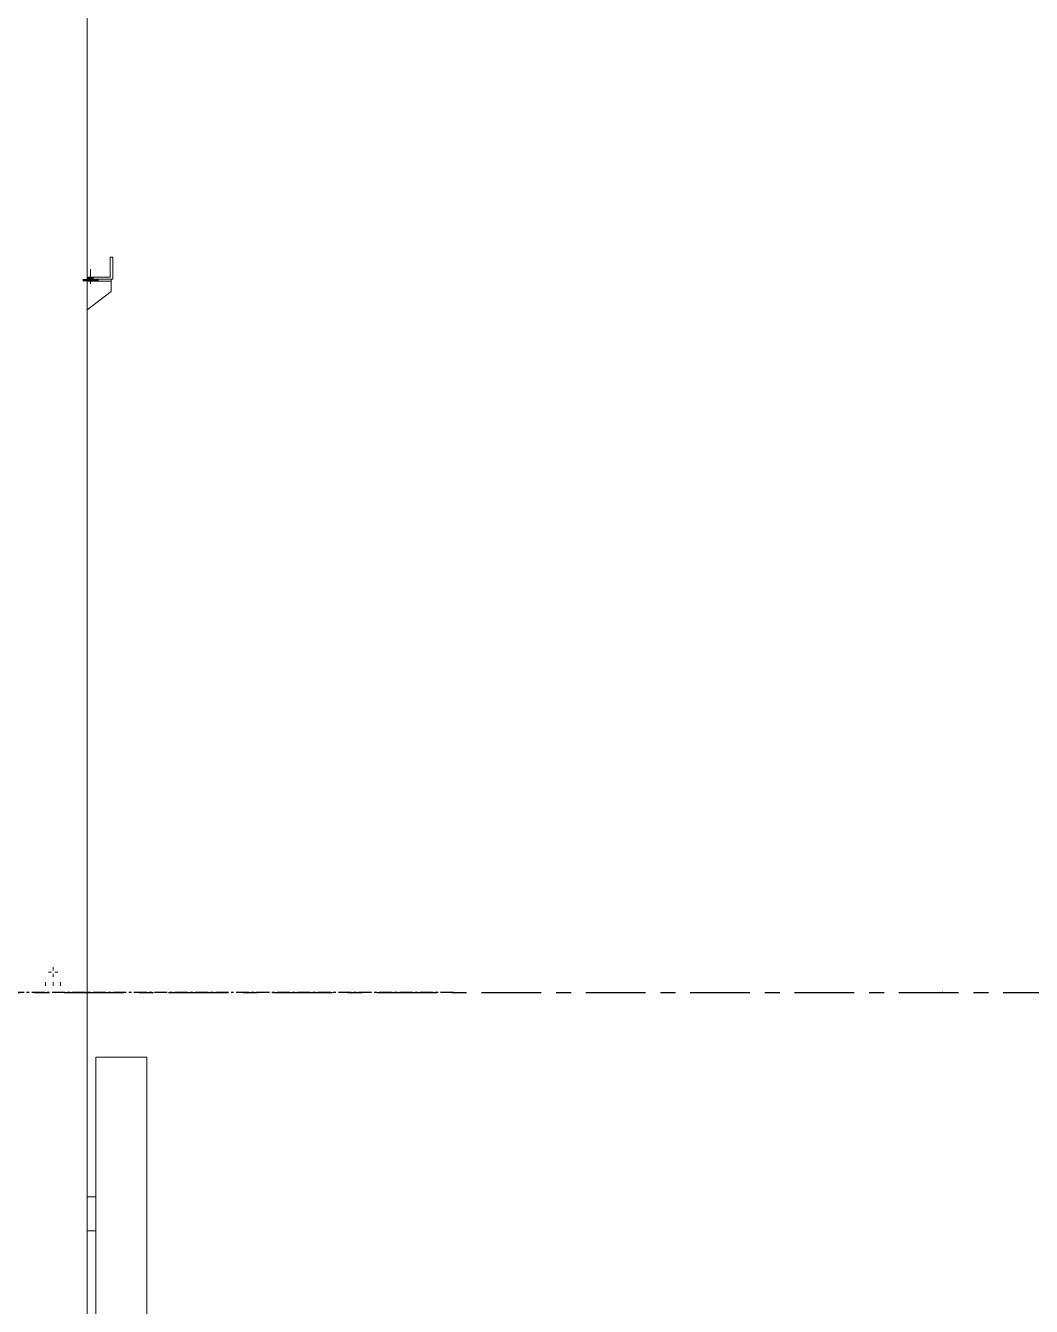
# Model space of a CAD drawing. Header units: millimetres. Extents: x -153298 to 620751, y -313239 to 250031.
# Drawn here: x 58302 to 61254, y 21404 to 25166 of the extents above; entities that cross this region are included whole.
import ezdxf

# ---------------------------------------------------------------- set-up
doc = ezdxf.new("R2010")
doc.units = ezdxf.units.MM
for name, pattern in [('CENTER', [2, 1.25, -0.25, 0.25, -0.25]), ('TA_GL_000.70000', [1.925, 0.7, -0.175, 0.175, -0.175, 0.7]), ('XKITLINE00', [0]), ('XKITLINE02', [4, 2, -2])]:
    doc.linetypes.add(name, pattern=pattern)
doc.layers.add('000 - 0_SYM_DWG_GRIDLINE_MAIN_COLOR_251', color=251, linetype='Continuous')
doc.layers.add('000 - GRID', color=251, linetype='CENTER')
doc.layers.add('Bolt', color=1, linetype='Continuous', lineweight=0)
doc.layers.add('Part', color=2, linetype='Continuous', lineweight=0)
doc.styles.add('TA', font='', dxfattribs={"height": 4.5})
doc.styles.get('TA').set_extended_font_data('Cordia New')

# ---------------------------------------------------------------- blocks, each defined once
blk = doc.blocks.new('*A12371202')
at = {"layer": 'Part', "linetype": 'XKITLINE00', "lineweight": 0}
blk.add_line((519.057888, -41.177455), (519.057888, 1.142546), dxfattribs=at)
blk = doc.blocks.new('*A12381203')
at = {"layer": 'Part', "linetype": 'XKITLINE00', "lineweight": 0}
for p, q in [((519.2579, -48.617455), (519.2579, -24.697455)), ((519.2579, -24.697455), (520.4579, -24.697455)), ((520.4579, -24.697455), (520.4579, -48.617455)), ((520.4579, -48.617455), (519.2579, -48.617455))]:
    blk.add_line(p, q, dxfattribs=at)
blk = doc.blocks.new('*A12391204')
at = {"layer": 'Part', "linetype": 'XKITLINE00', "lineweight": 0}
for p, q in [((519.65788, -5.897455), (519.59388, -5.897455)), ((519.59388, -5.897455), (519.59388, -6.369455)), ((519.65788, -6.417455), (519.65788, -5.897455)), ((519.59388, -6.369455), (519.057888, -6.369455)), ((519.057888, -6.417455), (519.65788, -6.417455))]:
    blk.add_line(p, q, dxfattribs=at)
blk = doc.blocks.new('*A17681721')
at = {"layer": 'Part', "linetype": 'XKITLINE00', "lineweight": 0}
for p, q in [((519.61788, -6.465455), (519.61788, -6.705455)), ((519.61788, -6.705455), (519.057888, -7.141004))]:
    blk.add_line(p, q, dxfattribs=at)
blk = doc.blocks.new('*A18781827')
at = {"layer": 'Part', "linetype": 'XKITLINE00', "lineweight": 0}
for p, q in [((519.057907, -27.897455), (519.06039, -27.897455)), ((519.06039, -27.977455), (519.057907, -27.977455)), ((519.06039, -27.897455), (519.06039, -27.977455))]:
    blk.add_line(p, q, dxfattribs=at)
blk = doc.blocks.new('*A18791828')
at = {"layer": 'Part', "linetype": 'XKITLINE00', "lineweight": 0}
for p, q in [((519.06039, -27.977455), (519.2579, -27.977455)), ((519.057888, -28.777455), (519.2579, -28.777455))]:
    blk.add_line(p, q, dxfattribs=at)
blk = doc.blocks.new('*A18801829')
at = {"layer": 'Bolt', "linetype": 'XKITLINE00', "lineweight": 0}
for p, q in [((518.145854, -22.697455), (518.220446, -22.697455)), ((518.257854, -22.585455), (518.257854, -22.660047)), ((518.257854, -22.809455), (518.257854, -22.734863)), ((518.369854, -22.697455), (518.295262, -22.697455))]:
    blk.add_line(p, q, dxfattribs=at)
blk = doc.blocks.new('*A18811830')
at = {"layer": 'Bolt', "linetype": 'XKITLINE02', "lineweight": 0}
for p, q in [((518.08188, -22.937455), (518.08188, -23.017455)), ((518.08188, -22.937455), (518.08188, -23.017455)), ((518.25788, -22.937455), (518.25788, -23.017455)), ((518.25788, -22.937455), (518.25788, -23.017455)), ((518.43388, -22.937455), (518.43388, -23.017455)), ((518.43388, -22.937455), (518.43388, -23.017455))]:
    blk.add_line(p, q, dxfattribs=at)
blk = doc.blocks.new('*A18851834')
at = {"layer": 'Bolt'}
for points in [[(518.962, -6.465), (518.962, -6.417), (519.314, -6.417), (519.314, -6.465)], [(518.962, -6.465), (518.962, -6.417), (519.314, -6.417), (519.314, -6.465)], [(519.082, -6.417), (519.082, -6.369), (519.194, -6.369), (519.194, -6.417)], [(519.082, -6.417), (519.082, -6.369), (519.194, -6.369), (519.194, -6.417)]]:
    blk.add_hatch(color=256, dxfattribs=at).paths.add_polyline_path(points, flags=17)
at = {"layer": 'Bolt', "linetype": 'XKITLINE00', "lineweight": 0}
for p, q in [((519.138, -6.529), (519.138, -6.185)), ((519.138, -6.529), (519.138, -6.185)), ((518.962, -6.465), (518.962, -6.417)), ((518.962, -6.465), (518.962, -6.417)), ((519.082, -6.417), (519.082, -6.369)), ((519.082, -6.417), (519.082, -6.369)), ((519.194, -6.417), (519.194, -6.369)), ((519.194, -6.417), (519.194, -6.369)), ((519.314, -6.465), (519.314, -6.417)), ((519.314, -6.465), (519.314, -6.417))]:
    blk.add_line(p, q, dxfattribs=at)
blk = doc.blocks.new('*A18861835')
at = {"layer": 'Part', "linetype": 'XKITLINE00', "lineweight": 0}
for p, q in [((519.057888, -6.465455), (519.61788, -6.465455)), ((519.61788, -6.465455), (519.61788, -6.417455))]:
    blk.add_line(p, q, dxfattribs=at)
blk = doc.blocks.new('*U6394')
at = {"layer": '000 - 0_SYM_DWG_GRIDLINE_MAIN_COLOR_251', "color": 0, "linetype": 'ByBlock', "ltscale": 5}
blk.add_line((20, 0), (-651.806, 0), dxfattribs=at)
at = {"layer": '000 - 0_SYM_DWG_GRIDLINE_MAIN_COLOR_251', "color": 3}
blk.add_point((-631.806, 0), dxfattribs=at)
at = {"style": 'TA', "flags": 1}
blk.add_attdef('LOCATION', (6, -6), '', height=4.5, rotation=270, dxfattribs=at)
blk = doc.blocks.new('W-1-PP19-ST-ENT1-1_20260610-094632_ELEVATION_1_DIMS')
at = {"layer": '000 - GRID', "linetype": 'TA_GL_000.70000', "xscale": 50.00000000000004, "yscale": 50.00000000000004, "zscale": 50.00000000000004, "rotation": 180}
blk.add_blockref('*U6394', (-2830, 105750), dxfattribs=at)

msp = doc.modelspace()

# ---------------------------------------------------------------- linework, layer by layer
at = {"color": 1, "linetype": 'CENTER', "ltscale": 30}
msp.add_line((59557.5016, 22325.8988), (24877.4489, 22325.8988), dxfattribs=at)

# ---------------------------------------------------------------- block references
at = {"color": 6}
msp.add_blockref('W-1-PP19-ST-ENT1-1_20260610-094632_ELEVATION_1_DIMS', (32232.7713, -83424.1012), dxfattribs=at)
at = {"lineweight": 0, "xscale": 125, "yscale": 125, "zscale": 125}
for name in ['*A12371202', '*A18851834', '*A12391204', '*A18861835', '*A17681721', '*A18801829', '*A18811830', '*A12381203', '*A18791828', '*A18781827']:
    msp.add_blockref(name, (-6399.4671, 25223.0807), dxfattribs=at)

doc.saveas('drawing.dxf')
